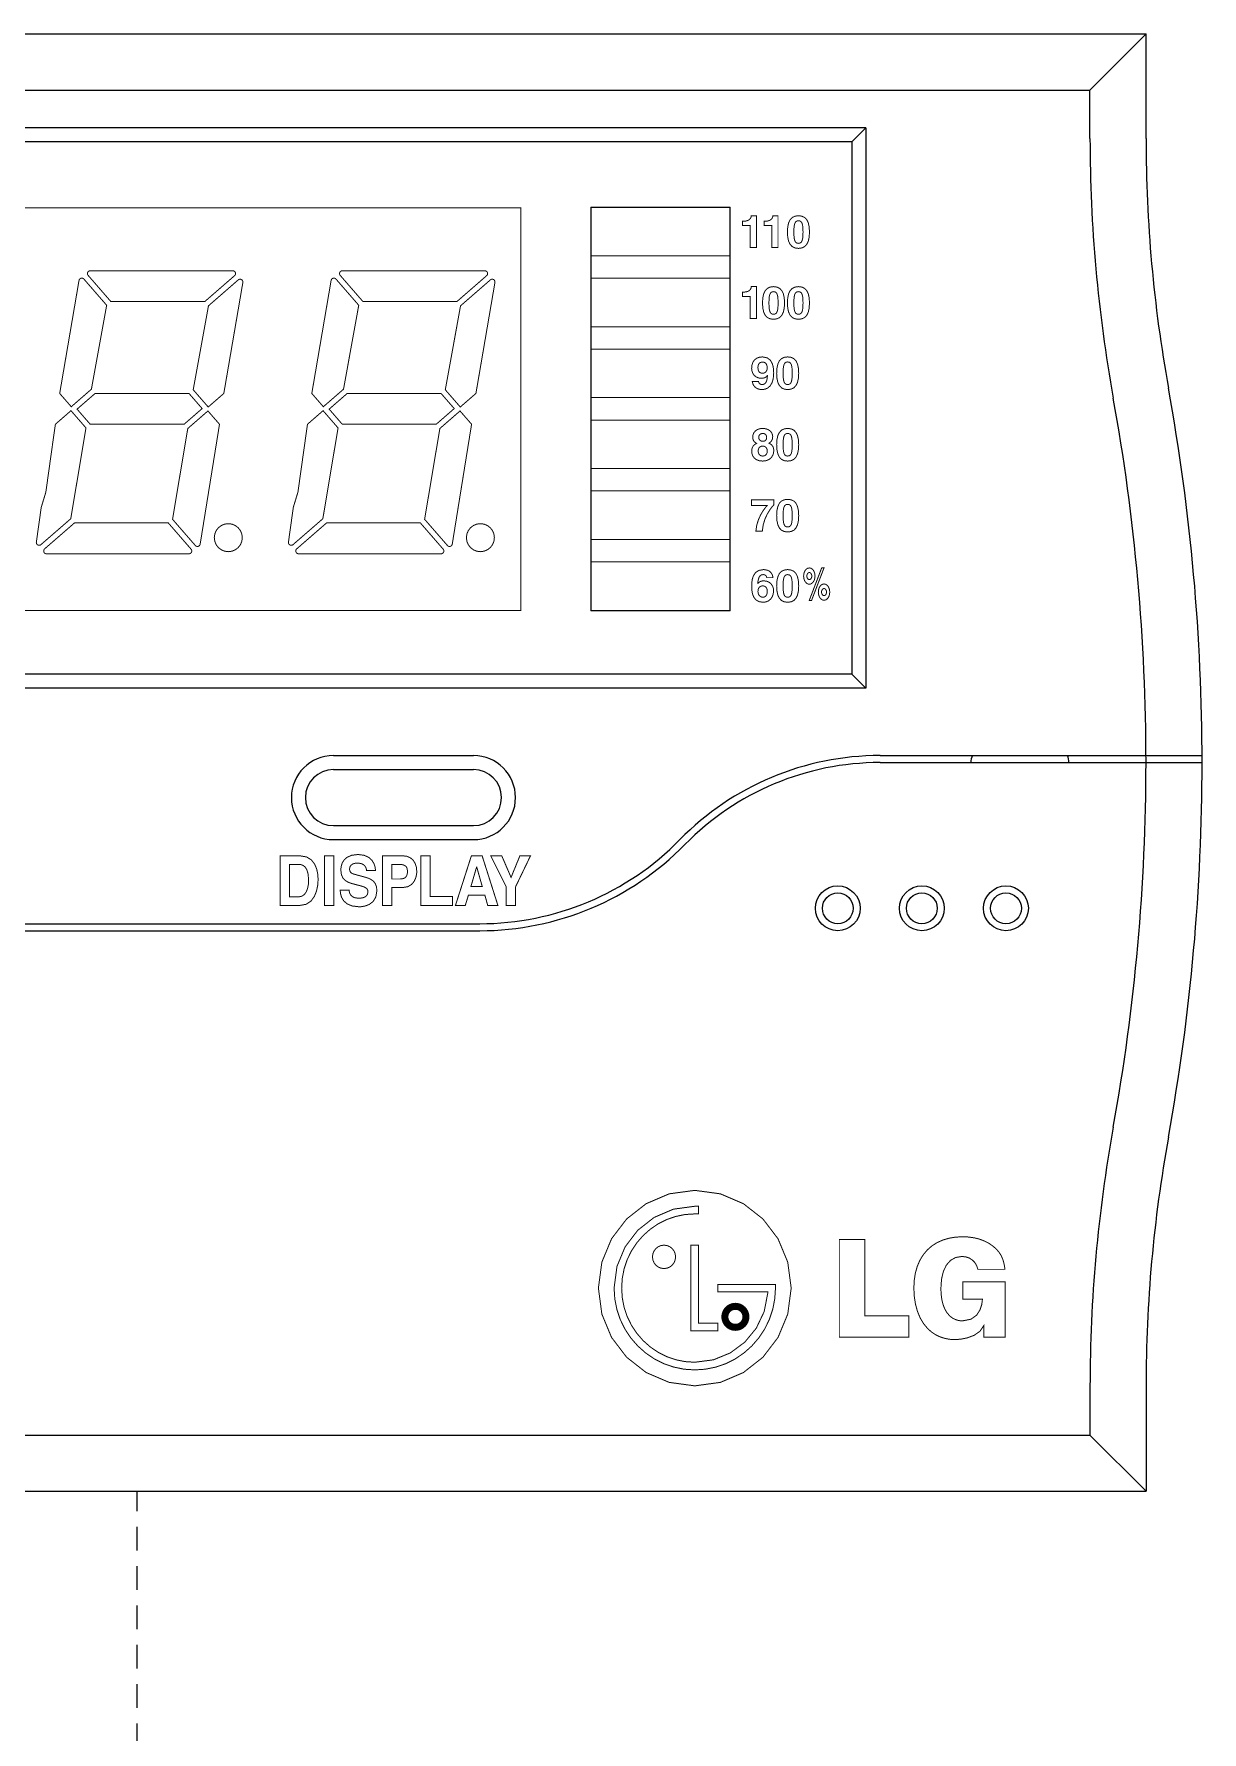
# Model space of a CAD drawing. Header units: millimetres. Extents: x 60229 to 91621, y 21923 to 36546.
# Drawn here: x 74161.4 to 74235.7, y 23927.2 to 24035.2 of the extents above; entities that cross this region are included whole.
import ezdxf

# ---------------------------------------------------------------- set-up
doc = ezdxf.new("R2010")
doc.units = ezdxf.units.MM
doc.linetypes.add('HIDDEN', pattern=[2.5, 1.5, -1])
doc.layers.add('BLOCK', color=3, linetype='Continuous')

# ---------------------------------------------------------------- blocks, each defined once
blk = doc.blocks.new('EWASQ')
at = {"lineweight": -2, "const_width": 0.0353}
for points in [[(-10304.763, -5323.539), (-10331.643, -5323.539), (-10331.643, -5309.171), (-10304.763, -5309.171)], [(-10297.294, -5309.157), (-10297.294, -5310.887), (-10302.266, -5310.887), (-10302.266, -5309.157)], [(-10296.584, -5310.59), (-10296.36, -5310.59), (-10296.36, -5309.455), (-10296.544, -5309.455), (-10296.551, -5309.499), (-10296.57, -5309.544), (-10296.604, -5309.585), (-10296.655, -5309.62), (-10296.727, -5309.643), (-10296.822, -5309.652), (-10296.854, -5309.652), (-10296.854, -5309.809), (-10296.584, -5309.809)], [(-10295.814, -5310.59), (-10295.591, -5310.59), (-10295.591, -5309.455), (-10295.774, -5309.455), (-10295.782, -5309.499), (-10295.801, -5309.544), (-10295.834, -5309.585), (-10295.886, -5309.62), (-10295.957, -5309.643), (-10296.053, -5309.652), (-10296.085, -5309.652), (-10296.085, -5309.809), (-10295.814, -5309.809)], [(-10294.861, -5310.621), (-10294.739, -5310.605), (-10294.64, -5310.558), (-10294.564, -5310.478), (-10294.51, -5310.365), (-10294.478, -5310.219), (-10294.468, -5310.037), (-10294.478, -5309.856), (-10294.51, -5309.709), (-10294.564, -5309.597), (-10294.64, -5309.518), (-10294.739, -5309.471), (-10294.861, -5309.455), (-10294.983, -5309.471), (-10295.082, -5309.518), (-10295.158, -5309.597), (-10295.212, -5309.709), (-10295.244, -5309.856), (-10295.254, -5310.037), (-10295.244, -5310.219), (-10295.212, -5310.365), (-10295.158, -5310.478), (-10295.082, -5310.558), (-10294.983, -5310.605)], [(-10294.861, -5309.634), (-10294.805, -5309.644), (-10294.762, -5309.674), (-10294.732, -5309.726), (-10294.712, -5309.803), (-10294.701, -5309.906), (-10294.698, -5310.037), (-10294.701, -5310.169), (-10294.712, -5310.272), (-10294.732, -5310.349), (-10294.762, -5310.402), (-10294.805, -5310.432), (-10294.861, -5310.442), (-10294.918, -5310.432), (-10294.96, -5310.402), (-10294.991, -5310.349), (-10295.01, -5310.272), (-10295.021, -5310.169), (-10295.024, -5310.037), (-10295.021, -5309.906), (-10295.01, -5309.803), (-10294.991, -5309.726), (-10294.96, -5309.674), (-10294.918, -5309.644)], [(-10320.812, -5316.271), (-10321.225, -5315.797), (-10320.536, -5311.767), (-10320.53, -5311.744), (-10320.518, -5311.723), (-10320.503, -5311.706), (-10320.483, -5311.693), (-10320.461, -5311.684), (-10320.437, -5311.681), (-10320.422, -5311.682), (-10320.408, -5311.685), (-10320.395, -5311.69), (-10320.383, -5311.697), (-10320.372, -5311.705), (-10320.361, -5311.716), (-10319.549, -5312.65), (-10320.093, -5315.646)], [(-10320.21, -5311.584), (-10320.218, -5311.575), (-10320.224, -5311.565), (-10320.229, -5311.554), (-10320.232, -5311.543), (-10320.234, -5311.531), (-10320.235, -5311.519), (-10320.231, -5311.492), (-10320.221, -5311.468), (-10320.206, -5311.448), (-10320.185, -5311.433), (-10320.161, -5311.422), (-10320.135, -5311.419), (-10315.05, -5311.419), (-10315.023, -5311.422), (-10314.999, -5311.433), (-10314.979, -5311.448), (-10314.963, -5311.468), (-10314.953, -5311.492), (-10314.95, -5311.519), (-10314.951, -5311.534), (-10314.954, -5311.547), (-10314.958, -5311.561), (-10314.965, -5311.573), (-10314.974, -5311.584), (-10314.984, -5311.594), (-10316.048, -5312.519), (-10319.398, -5312.519)], [(-10316.46, -5315.666), (-10315.916, -5312.67), (-10314.853, -5311.745), (-10314.843, -5311.738), (-10314.833, -5311.732), (-10314.822, -5311.727), (-10314.811, -5311.723), (-10314.8, -5311.721), (-10314.787, -5311.721), (-10314.761, -5311.724), (-10314.737, -5311.734), (-10314.717, -5311.75), (-10314.701, -5311.77), (-10314.691, -5311.794), (-10314.687, -5311.821), (-10314.687, -5311.823), (-10314.687, -5311.825), (-10314.688, -5311.828), (-10314.688, -5311.83), (-10314.688, -5311.832), (-10314.688, -5311.835), (-10315.368, -5315.797), (-10315.925, -5316.281)], [(-10311.816, -5316.271), (-10312.228, -5315.797), (-10311.539, -5311.767), (-10311.533, -5311.744), (-10311.522, -5311.723), (-10311.506, -5311.706), (-10311.487, -5311.693), (-10311.465, -5311.684), (-10311.44, -5311.681), (-10311.426, -5311.682), (-10311.412, -5311.685), (-10311.399, -5311.69), (-10311.387, -5311.697), (-10311.375, -5311.705), (-10311.365, -5311.716), (-10310.553, -5312.65), (-10311.096, -5315.646)], [(-10311.214, -5311.584), (-10311.222, -5311.575), (-10311.228, -5311.565), (-10311.232, -5311.554), (-10311.236, -5311.543), (-10311.238, -5311.531), (-10311.239, -5311.519), (-10311.235, -5311.492), (-10311.225, -5311.468), (-10311.209, -5311.448), (-10311.189, -5311.433), (-10311.165, -5311.422), (-10311.138, -5311.419), (-10306.053, -5311.419), (-10306.027, -5311.422), (-10306.003, -5311.433), (-10305.983, -5311.448), (-10305.967, -5311.468), (-10305.957, -5311.492), (-10305.953, -5311.519), (-10305.954, -5311.534), (-10305.957, -5311.547), (-10305.962, -5311.561), (-10305.969, -5311.573), (-10305.977, -5311.584), (-10305.988, -5311.594), (-10307.051, -5312.519), (-10310.402, -5312.519)], [(-10307.464, -5315.666), (-10306.92, -5312.67), (-10305.856, -5311.745), (-10305.847, -5311.738), (-10305.837, -5311.732), (-10305.826, -5311.727), (-10305.815, -5311.723), (-10305.803, -5311.721), (-10305.791, -5311.721), (-10305.764, -5311.724), (-10305.74, -5311.734), (-10305.72, -5311.75), (-10305.705, -5311.77), (-10305.694, -5311.794), (-10305.691, -5311.821), (-10305.691, -5311.823), (-10305.691, -5311.825), (-10305.691, -5311.828), (-10305.691, -5311.83), (-10305.692, -5311.832), (-10305.692, -5311.835), (-10306.371, -5315.797), (-10306.929, -5316.281)], [(-10297.294, -5313.417), (-10302.266, -5313.417), (-10302.266, -5311.687), (-10297.294, -5311.687)], [(-10296.36, -5313.12), (-10296.36, -5311.985), (-10296.544, -5311.985), (-10296.551, -5312.029), (-10296.57, -5312.074), (-10296.604, -5312.115), (-10296.655, -5312.15), (-10296.727, -5312.173), (-10296.822, -5312.182), (-10296.854, -5312.182), (-10296.854, -5312.339), (-10296.584, -5312.339), (-10296.584, -5313.12)], [(-10295.75, -5313.151), (-10295.629, -5313.135), (-10295.53, -5313.088), (-10295.454, -5313.008), (-10295.4, -5312.895), (-10295.368, -5312.749), (-10295.357, -5312.567), (-10295.368, -5312.386), (-10295.4, -5312.239), (-10295.454, -5312.127), (-10295.53, -5312.048), (-10295.629, -5312.001), (-10295.75, -5311.985), (-10295.872, -5312.001), (-10295.971, -5312.048), (-10296.047, -5312.127), (-10296.101, -5312.239), (-10296.133, -5312.386), (-10296.144, -5312.567), (-10296.133, -5312.749), (-10296.101, -5312.895), (-10296.047, -5313.008), (-10295.971, -5313.088), (-10295.872, -5313.135)], [(-10295.75, -5312.164), (-10295.694, -5312.174), (-10295.651, -5312.204), (-10295.621, -5312.256), (-10295.601, -5312.333), (-10295.591, -5312.436), (-10295.587, -5312.567), (-10295.591, -5312.699), (-10295.601, -5312.802), (-10295.621, -5312.879), (-10295.651, -5312.932), (-10295.694, -5312.962), (-10295.75, -5312.972), (-10295.807, -5312.962), (-10295.85, -5312.932), (-10295.88, -5312.879), (-10295.9, -5312.802), (-10295.91, -5312.699), (-10295.914, -5312.567), (-10295.91, -5312.436), (-10295.9, -5312.333), (-10295.88, -5312.256), (-10295.85, -5312.204), (-10295.807, -5312.174)], [(-10294.861, -5313.151), (-10294.739, -5313.135), (-10294.64, -5313.088), (-10294.564, -5313.008), (-10294.51, -5312.895), (-10294.478, -5312.749), (-10294.468, -5312.567), (-10294.478, -5312.386), (-10294.51, -5312.239), (-10294.564, -5312.127), (-10294.64, -5312.048), (-10294.739, -5312.001), (-10294.861, -5311.985), (-10294.983, -5312.001), (-10295.082, -5312.048), (-10295.158, -5312.127), (-10295.212, -5312.239), (-10295.244, -5312.386), (-10295.254, -5312.567), (-10295.244, -5312.749), (-10295.212, -5312.895), (-10295.158, -5313.008), (-10295.082, -5313.088), (-10294.983, -5313.135)], [(-10294.861, -5312.164), (-10294.805, -5312.174), (-10294.762, -5312.204), (-10294.732, -5312.256), (-10294.712, -5312.333), (-10294.701, -5312.436), (-10294.698, -5312.567), (-10294.701, -5312.699), (-10294.712, -5312.802), (-10294.732, -5312.879), (-10294.762, -5312.932), (-10294.805, -5312.962), (-10294.861, -5312.972), (-10294.918, -5312.962), (-10294.96, -5312.932), (-10294.991, -5312.879), (-10295.01, -5312.802), (-10295.021, -5312.699), (-10295.024, -5312.567), (-10295.021, -5312.436), (-10295.01, -5312.333), (-10294.991, -5312.256), (-10294.96, -5312.204), (-10294.918, -5312.174)], [(-10297.294, -5315.947), (-10302.266, -5315.947), (-10302.266, -5314.217), (-10297.294, -5314.217)], [(-10296.532, -5314.901), (-10296.521, -5314.993), (-10296.491, -5315.077), (-10296.441, -5315.15), (-10296.374, -5315.206), (-10296.289, -5315.243), (-10296.188, -5315.256), (-10296.149, -5315.254), (-10296.109, -5315.248), (-10296.07, -5315.237), (-10296.034, -5315.219), (-10296.001, -5315.194), (-10295.972, -5315.16), (-10295.969, -5315.163), (-10295.977, -5315.269), (-10295.998, -5315.351), (-10296.028, -5315.411), (-10296.067, -5315.45), (-10296.11, -5315.473), (-10296.156, -5315.48), (-10296.189, -5315.477), (-10296.218, -5315.468), (-10296.243, -5315.453), (-10296.263, -5315.432), (-10296.278, -5315.403), (-10296.287, -5315.368), (-10296.287, -5315.366), (-10296.509, -5315.366), (-10296.49, -5315.45), (-10296.453, -5315.522), (-10296.399, -5315.58), (-10296.331, -5315.623), (-10296.25, -5315.65), (-10296.158, -5315.659), (-10296.056, -5315.646), (-10295.96, -5315.605), (-10295.875, -5315.533), (-10295.807, -5315.423), (-10295.761, -5315.272), (-10295.745, -5315.077), (-10295.747, -5314.978), (-10295.761, -5314.854), (-10295.798, -5314.725), (-10295.866, -5314.609), (-10295.979, -5314.525), (-10296.145, -5314.493), (-10296.251, -5314.504), (-10296.344, -5314.537), (-10296.422, -5314.593), (-10296.481, -5314.672), (-10296.518, -5314.774)], [(-10296.146, -5314.677), (-10296.094, -5314.684), (-10296.051, -5314.703), (-10296.018, -5314.733), (-10295.994, -5314.775), (-10295.98, -5314.826), (-10295.975, -5314.886), (-10295.982, -5314.947), (-10296.001, -5314.995), (-10296.028, -5315.032), (-10296.063, -5315.057), (-10296.101, -5315.072), (-10296.14, -5315.077), (-10296.182, -5315.073), (-10296.221, -5315.061), (-10296.256, -5315.037), (-10296.283, -5314.999), (-10296.301, -5314.944), (-10296.308, -5314.869), (-10296.3, -5314.798), (-10296.279, -5314.747), (-10296.249, -5314.712), (-10296.214, -5314.691), (-10296.178, -5314.68)], [(-10295.246, -5314.493), (-10295.368, -5314.509), (-10295.466, -5314.556), (-10295.543, -5314.635), (-10295.596, -5314.747), (-10295.628, -5314.894), (-10295.639, -5315.075), (-10295.628, -5315.257), (-10295.596, -5315.403), (-10295.543, -5315.516), (-10295.466, -5315.596), (-10295.368, -5315.643), (-10295.246, -5315.659), (-10295.124, -5315.643), (-10295.025, -5315.596), (-10294.949, -5315.516), (-10294.895, -5315.403), (-10294.863, -5315.257), (-10294.852, -5315.075), (-10294.863, -5314.894), (-10294.895, -5314.747), (-10294.949, -5314.635), (-10295.025, -5314.556), (-10295.124, -5314.509)], [(-10295.246, -5315.48), (-10295.302, -5315.47), (-10295.345, -5315.44), (-10295.375, -5315.387), (-10295.395, -5315.31), (-10295.406, -5315.207), (-10295.409, -5315.075), (-10295.406, -5314.944), (-10295.395, -5314.841), (-10295.375, -5314.764), (-10295.345, -5314.712), (-10295.302, -5314.682), (-10295.246, -5314.672), (-10295.189, -5314.682), (-10295.147, -5314.712), (-10295.116, -5314.764), (-10295.097, -5314.841), (-10295.086, -5314.944), (-10295.083, -5315.075), (-10295.086, -5315.207), (-10295.097, -5315.31), (-10295.116, -5315.387), (-10295.147, -5315.44), (-10295.189, -5315.47)], [(-10320.136, -5316.897), (-10320.605, -5316.357), (-10319.961, -5315.797), (-10316.611, -5315.797), (-10316.141, -5316.337), (-10316.786, -5316.897)], [(-10311.14, -5316.897), (-10311.609, -5316.357), (-10310.965, -5315.797), (-10307.615, -5315.797), (-10307.145, -5316.337), (-10307.789, -5316.897)], [(-10321.894, -5321.192), (-10320.83, -5320.268), (-10320.287, -5317.028), (-10320.822, -5316.412), (-10321.379, -5316.897), (-10321.43, -5317.256), (-10321.556, -5318.153), (-10321.719, -5319.319), (-10321.883, -5319.858), (-10322.009, -5320.756), (-10322.06, -5321.117), (-10322.056, -5321.144), (-10322.046, -5321.167), (-10322.03, -5321.188), (-10322.01, -5321.203), (-10321.986, -5321.213), (-10321.96, -5321.217), (-10321.947, -5321.216), (-10321.936, -5321.214), (-10321.924, -5321.211), (-10321.914, -5321.206), (-10321.904, -5321.2)], [(-10315.522, -5316.897), (-10315.935, -5316.422), (-10316.654, -5317.048), (-10317.198, -5320.288), (-10316.386, -5321.222), (-10316.375, -5321.233), (-10316.364, -5321.241), (-10316.352, -5321.248), (-10316.339, -5321.253), (-10316.325, -5321.256), (-10316.31, -5321.256), (-10316.286, -5321.254), (-10316.264, -5321.245), (-10316.244, -5321.232), (-10316.229, -5321.215), (-10316.217, -5321.194), (-10316.211, -5321.17)], [(-10312.898, -5321.192), (-10311.834, -5320.268), (-10311.291, -5317.028), (-10311.826, -5316.412), (-10312.383, -5316.897), (-10312.433, -5317.256), (-10312.559, -5318.153), (-10312.723, -5319.319), (-10312.887, -5319.858), (-10313.013, -5320.756), (-10313.063, -5321.117), (-10313.06, -5321.144), (-10313.05, -5321.167), (-10313.034, -5321.188), (-10313.014, -5321.203), (-10312.99, -5321.213), (-10312.963, -5321.217), (-10312.951, -5321.216), (-10312.939, -5321.214), (-10312.928, -5321.211), (-10312.917, -5321.206), (-10312.907, -5321.2)], [(-10306.526, -5316.897), (-10306.938, -5316.422), (-10307.658, -5317.048), (-10308.202, -5320.288), (-10307.389, -5321.222), (-10307.379, -5321.233), (-10307.368, -5321.241), (-10307.355, -5321.248), (-10307.342, -5321.253), (-10307.328, -5321.256), (-10307.314, -5321.256), (-10307.289, -5321.254), (-10307.267, -5321.245), (-10307.248, -5321.232), (-10307.232, -5321.215), (-10307.221, -5321.194), (-10307.215, -5321.17)], [(-10297.294, -5318.477), (-10302.266, -5318.477), (-10302.266, -5316.747), (-10297.294, -5316.747)], [(-10296.529, -5317.865), (-10296.52, -5317.945), (-10296.492, -5318.024), (-10296.442, -5318.096), (-10296.367, -5318.156), (-10296.266, -5318.196), (-10296.135, -5318.211), (-10296.002, -5318.193), (-10295.9, -5318.147), (-10295.826, -5318.081), (-10295.777, -5318.002), (-10295.75, -5317.92), (-10295.742, -5317.843), (-10295.747, -5317.775), (-10295.762, -5317.719), (-10295.786, -5317.672), (-10295.819, -5317.632), (-10295.861, -5317.599), (-10295.911, -5317.57), (-10295.87, -5317.543), (-10295.837, -5317.511), (-10295.812, -5317.474), (-10295.794, -5317.433), (-10295.784, -5317.388), (-10295.78, -5317.341), (-10295.791, -5317.265), (-10295.821, -5317.195), (-10295.872, -5317.134), (-10295.942, -5317.087), (-10296.032, -5317.056), (-10296.14, -5317.045), (-10296.235, -5317.055), (-10296.32, -5317.083), (-10296.391, -5317.128), (-10296.446, -5317.189), (-10296.481, -5317.265), (-10296.493, -5317.355), (-10296.489, -5317.405), (-10296.478, -5317.45), (-10296.458, -5317.489), (-10296.431, -5317.524), (-10296.397, -5317.553), (-10296.356, -5317.578), (-10296.429, -5317.623), (-10296.477, -5317.675), (-10296.507, -5317.73), (-10296.522, -5317.783), (-10296.528, -5317.83)], [(-10296.126, -5317.224), (-10296.091, -5317.229), (-10296.06, -5317.242), (-10296.033, -5317.262), (-10296.013, -5317.29), (-10295.999, -5317.325), (-10295.995, -5317.365), (-10295.999, -5317.404), (-10296.011, -5317.438), (-10296.031, -5317.466), (-10296.058, -5317.487), (-10296.093, -5317.501), (-10296.134, -5317.506), (-10296.178, -5317.5), (-10296.214, -5317.484), (-10296.242, -5317.461), (-10296.263, -5317.431), (-10296.275, -5317.399), (-10296.279, -5317.365), (-10296.275, -5317.326), (-10296.262, -5317.292), (-10296.24, -5317.263), (-10296.21, -5317.242), (-10296.172, -5317.229)], [(-10295.246, -5317.045), (-10295.368, -5317.061), (-10295.466, -5317.108), (-10295.543, -5317.187), (-10295.596, -5317.299), (-10295.628, -5317.446), (-10295.639, -5317.627), (-10295.628, -5317.809), (-10295.596, -5317.955), (-10295.543, -5318.068), (-10295.466, -5318.148), (-10295.368, -5318.195), (-10295.246, -5318.211), (-10295.124, -5318.195), (-10295.025, -5318.148), (-10294.949, -5318.068), (-10294.895, -5317.955), (-10294.863, -5317.809), (-10294.852, -5317.627), (-10294.863, -5317.446), (-10294.895, -5317.299), (-10294.949, -5317.187), (-10295.025, -5317.108), (-10295.124, -5317.061)], [(-10295.246, -5318.032), (-10295.302, -5318.022), (-10295.345, -5317.992), (-10295.375, -5317.939), (-10295.395, -5317.862), (-10295.406, -5317.759), (-10295.409, -5317.627), (-10295.406, -5317.496), (-10295.395, -5317.393), (-10295.375, -5317.316), (-10295.345, -5317.264), (-10295.302, -5317.234), (-10295.246, -5317.224), (-10295.189, -5317.234), (-10295.147, -5317.264), (-10295.116, -5317.316), (-10295.097, -5317.393), (-10295.086, -5317.496), (-10295.083, -5317.627), (-10295.086, -5317.759), (-10295.097, -5317.862), (-10295.116, -5317.939), (-10295.147, -5317.992), (-10295.189, -5318.022)], [(-10296.138, -5317.675), (-10296.083, -5317.683), (-10296.04, -5317.703), (-10296.009, -5317.734), (-10295.988, -5317.771), (-10295.976, -5317.812), (-10295.972, -5317.853), (-10295.976, -5317.893), (-10295.988, -5317.934), (-10296.009, -5317.972), (-10296.04, -5318.003), (-10296.081, -5318.024), (-10296.134, -5318.032), (-10296.181, -5318.026), (-10296.222, -5318.009), (-10296.254, -5317.982), (-10296.278, -5317.946), (-10296.293, -5317.902), (-10296.298, -5317.851), (-10296.292, -5317.795), (-10296.275, -5317.751), (-10296.249, -5317.717), (-10296.216, -5317.693), (-10296.179, -5317.68)], [(-10297.294, -5321.007), (-10302.266, -5321.007), (-10302.266, -5319.277), (-10297.294, -5319.277)], [(-10296.54, -5319.793), (-10295.975, -5319.793), (-10296.037, -5319.865), (-10296.118, -5319.975), (-10296.205, -5320.12), (-10296.286, -5320.293), (-10296.348, -5320.492), (-10296.38, -5320.71), (-10296.15, -5320.71), (-10296.117, -5320.479), (-10296.054, -5320.275), (-10295.973, -5320.1), (-10295.885, -5319.955), (-10295.802, -5319.844), (-10295.736, -5319.767), (-10295.736, -5319.594), (-10296.535, -5319.594)], [(-10295.246, -5319.575), (-10295.368, -5319.591), (-10295.466, -5319.638), (-10295.543, -5319.717), (-10295.596, -5319.829), (-10295.628, -5319.976), (-10295.639, -5320.157), (-10295.628, -5320.339), (-10295.596, -5320.485), (-10295.543, -5320.598), (-10295.466, -5320.678), (-10295.368, -5320.725), (-10295.246, -5320.741), (-10295.124, -5320.725), (-10295.025, -5320.678), (-10294.949, -5320.598), (-10294.895, -5320.485), (-10294.863, -5320.339), (-10294.852, -5320.157), (-10294.863, -5319.976), (-10294.895, -5319.829), (-10294.949, -5319.717), (-10295.025, -5319.638), (-10295.124, -5319.591)], [(-10295.246, -5320.562), (-10295.302, -5320.552), (-10295.345, -5320.522), (-10295.375, -5320.469), (-10295.395, -5320.392), (-10295.406, -5320.289), (-10295.409, -5320.157), (-10295.406, -5320.026), (-10295.395, -5319.923), (-10295.375, -5319.846), (-10295.345, -5319.794), (-10295.302, -5319.764), (-10295.246, -5319.754), (-10295.189, -5319.764), (-10295.147, -5319.794), (-10295.116, -5319.846), (-10295.097, -5319.923), (-10295.086, -5320.026), (-10295.083, -5320.157), (-10295.086, -5320.289), (-10295.097, -5320.392), (-10295.116, -5320.469), (-10295.147, -5320.522), (-10295.189, -5320.552)], [(-10321.697, -5321.519), (-10321.724, -5321.515), (-10321.748, -5321.505), (-10321.768, -5321.49), (-10321.784, -5321.469), (-10321.794, -5321.445), (-10321.797, -5321.419), (-10321.796, -5321.404), (-10321.793, -5321.39), (-10321.788, -5321.377), (-10321.782, -5321.365), (-10321.773, -5321.354), (-10321.763, -5321.343), (-10320.699, -5320.419), (-10317.349, -5320.419), (-10316.537, -5321.353), (-10316.529, -5321.363), (-10316.523, -5321.373), (-10316.518, -5321.384), (-10316.515, -5321.395), (-10316.513, -5321.407), (-10316.512, -5321.419), (-10316.516, -5321.445), (-10316.526, -5321.469), (-10316.541, -5321.49), (-10316.562, -5321.505), (-10316.585, -5321.515), (-10316.612, -5321.519)], [(-10314.708, -5320.944), (-10314.726, -5320.811), (-10314.776, -5320.691), (-10314.854, -5320.59), (-10314.955, -5320.512), (-10315.075, -5320.461), (-10315.208, -5320.444), (-10315.341, -5320.461), (-10315.46, -5320.512), (-10315.561, -5320.59), (-10315.64, -5320.691), (-10315.69, -5320.811), (-10315.708, -5320.944), (-10315.69, -5321.076), (-10315.64, -5321.196), (-10315.561, -5321.297), (-10315.46, -5321.375), (-10315.341, -5321.426), (-10315.208, -5321.444), (-10315.075, -5321.426), (-10314.955, -5321.375), (-10314.854, -5321.297), (-10314.776, -5321.196), (-10314.726, -5321.076)], [(-10312.701, -5321.519), (-10312.727, -5321.515), (-10312.751, -5321.505), (-10312.772, -5321.49), (-10312.787, -5321.469), (-10312.797, -5321.445), (-10312.801, -5321.419), (-10312.8, -5321.404), (-10312.797, -5321.39), (-10312.792, -5321.377), (-10312.785, -5321.365), (-10312.777, -5321.354), (-10312.766, -5321.343), (-10311.703, -5320.419), (-10308.352, -5320.419), (-10307.54, -5321.353), (-10307.533, -5321.363), (-10307.526, -5321.373), (-10307.522, -5321.384), (-10307.518, -5321.395), (-10307.516, -5321.407), (-10307.516, -5321.419), (-10307.519, -5321.445), (-10307.529, -5321.469), (-10307.545, -5321.49), (-10307.565, -5321.505), (-10307.589, -5321.515), (-10307.616, -5321.519)], [(-10305.712, -5320.944), (-10305.729, -5320.811), (-10305.78, -5320.691), (-10305.858, -5320.59), (-10305.959, -5320.512), (-10306.079, -5320.461), (-10306.211, -5320.444), (-10306.344, -5320.461), (-10306.464, -5320.512), (-10306.565, -5320.59), (-10306.643, -5320.691), (-10306.694, -5320.811), (-10306.711, -5320.944), (-10306.694, -5321.076), (-10306.643, -5321.196), (-10306.565, -5321.297), (-10306.464, -5321.375), (-10306.344, -5321.426), (-10306.211, -5321.444), (-10306.079, -5321.426), (-10305.959, -5321.375), (-10305.858, -5321.297), (-10305.78, -5321.196), (-10305.729, -5321.076)], [(-10297.294, -5323.537), (-10302.266, -5323.537), (-10302.266, -5321.807), (-10297.294, -5321.807)], [(-10296.095, -5322.484), (-10296.153, -5322.489), (-10296.2, -5322.5), (-10296.238, -5322.516), (-10296.267, -5322.536), (-10296.29, -5322.557), (-10296.308, -5322.579), (-10296.311, -5322.576), (-10296.305, -5322.501), (-10296.291, -5322.429), (-10296.269, -5322.364), (-10296.235, -5322.311), (-10296.188, -5322.275), (-10296.124, -5322.262), (-10296.086, -5322.266), (-10296.055, -5322.276), (-10296.03, -5322.293), (-10296.011, -5322.314), (-10295.999, -5322.341), (-10295.993, -5322.371), (-10295.771, -5322.371), (-10295.781, -5322.318), (-10295.793, -5322.276), (-10295.808, -5322.242), (-10295.826, -5322.213), (-10295.848, -5322.185), (-10295.876, -5322.157), (-10295.91, -5322.132), (-10295.951, -5322.113), (-10295.996, -5322.099), (-10296.04, -5322.09), (-10296.079, -5322.085), (-10296.108, -5322.083), (-10296.276, -5322.112), (-10296.392, -5322.189), (-10296.467, -5322.3), (-10296.508, -5322.428), (-10296.526, -5322.559), (-10296.53, -5322.678), (-10296.524, -5322.818), (-10296.5, -5322.952), (-10296.454, -5323.069), (-10296.379, -5323.164), (-10296.269, -5323.226), (-10296.119, -5323.249), (-10296.016, -5323.235), (-10295.926, -5323.196), (-10295.852, -5323.135), (-10295.796, -5323.052), (-10295.761, -5322.951), (-10295.748, -5322.835), (-10295.758, -5322.75), (-10295.786, -5322.669), (-10295.834, -5322.596), (-10295.901, -5322.538), (-10295.988, -5322.499)], [(-10295.246, -5322.083), (-10295.368, -5322.099), (-10295.466, -5322.146), (-10295.543, -5322.225), (-10295.596, -5322.337), (-10295.628, -5322.484), (-10295.639, -5322.665), (-10295.628, -5322.847), (-10295.596, -5322.993), (-10295.543, -5323.106), (-10295.466, -5323.186), (-10295.368, -5323.233), (-10295.246, -5323.249), (-10295.124, -5323.233), (-10295.025, -5323.186), (-10294.949, -5323.106), (-10294.895, -5322.993), (-10294.863, -5322.847), (-10294.852, -5322.665), (-10294.863, -5322.484), (-10294.895, -5322.337), (-10294.949, -5322.225), (-10295.025, -5322.146), (-10295.124, -5322.099)], [(-10294.269, -5322.314), (-10294.277, -5322.237), (-10294.297, -5322.167), (-10294.329, -5322.108), (-10294.371, -5322.063), (-10294.419, -5322.033), (-10294.473, -5322.023), (-10294.527, -5322.033), (-10294.575, -5322.062), (-10294.617, -5322.108), (-10294.649, -5322.167), (-10294.669, -5322.236), (-10294.677, -5322.314), (-10294.669, -5322.392), (-10294.649, -5322.462), (-10294.617, -5322.521), (-10294.575, -5322.566), (-10294.527, -5322.595), (-10294.473, -5322.605), (-10294.419, -5322.595), (-10294.371, -5322.565), (-10294.329, -5322.52), (-10294.297, -5322.461), (-10294.277, -5322.392)], [(-10294.032, -5322.023), (-10294.477, -5323.188), (-10294.395, -5323.188), (-10293.949, -5322.023)], [(-10296.129, -5323.07), (-10296.179, -5323.063), (-10296.222, -5323.042), (-10296.258, -5323.01), (-10296.284, -5322.968), (-10296.301, -5322.917), (-10296.306, -5322.859), (-10296.3, -5322.795), (-10296.281, -5322.745), (-10296.253, -5322.708), (-10296.217, -5322.682), (-10296.177, -5322.668), (-10296.135, -5322.664), (-10296.099, -5322.668), (-10296.062, -5322.681), (-10296.027, -5322.705), (-10295.999, -5322.74), (-10295.979, -5322.79), (-10295.972, -5322.854), (-10295.978, -5322.923), (-10295.995, -5322.978), (-10296.02, -5323.019), (-10296.052, -5323.048), (-10296.089, -5323.064)], [(-10295.246, -5323.07), (-10295.302, -5323.06), (-10295.345, -5323.03), (-10295.375, -5322.977), (-10295.395, -5322.9), (-10295.406, -5322.797), (-10295.409, -5322.665), (-10295.406, -5322.534), (-10295.395, -5322.431), (-10295.375, -5322.354), (-10295.345, -5322.302), (-10295.302, -5322.272), (-10295.246, -5322.262), (-10295.189, -5322.272), (-10295.147, -5322.302), (-10295.116, -5322.354), (-10295.097, -5322.431), (-10295.086, -5322.534), (-10295.083, -5322.665), (-10295.086, -5322.797), (-10295.097, -5322.9), (-10295.116, -5322.977), (-10295.147, -5323.03), (-10295.189, -5323.06)], [(-10294.561, -5322.314), (-10294.558, -5322.28), (-10294.549, -5322.25), (-10294.535, -5322.224), (-10294.517, -5322.205), (-10294.496, -5322.192), (-10294.473, -5322.188), (-10294.45, -5322.192), (-10294.429, -5322.205), (-10294.411, -5322.224), (-10294.397, -5322.25), (-10294.388, -5322.28), (-10294.384, -5322.314), (-10294.388, -5322.348), (-10294.397, -5322.378), (-10294.411, -5322.403), (-10294.429, -5322.423), (-10294.45, -5322.436), (-10294.473, -5322.44), (-10294.496, -5322.436), (-10294.517, -5322.423), (-10294.535, -5322.403), (-10294.549, -5322.378), (-10294.558, -5322.348)], [(-10293.948, -5322.595), (-10294.002, -5322.606), (-10294.05, -5322.635), (-10294.092, -5322.68), (-10294.124, -5322.739), (-10294.144, -5322.809), (-10294.152, -5322.886), (-10294.144, -5322.964), (-10294.124, -5323.034), (-10294.092, -5323.093), (-10294.05, -5323.138), (-10294.002, -5323.167), (-10293.948, -5323.177), (-10293.894, -5323.167), (-10293.846, -5323.138), (-10293.804, -5323.092), (-10293.772, -5323.033), (-10293.751, -5322.964), (-10293.744, -5322.886), (-10293.751, -5322.809), (-10293.772, -5322.74), (-10293.804, -5322.681), (-10293.846, -5322.635), (-10293.894, -5322.606)], [(-10293.948, -5323.013), (-10293.971, -5323.008), (-10293.992, -5322.995), (-10294.01, -5322.976), (-10294.024, -5322.95), (-10294.033, -5322.92), (-10294.036, -5322.886), (-10294.033, -5322.852), (-10294.024, -5322.822), (-10294.01, -5322.797), (-10293.992, -5322.777), (-10293.971, -5322.764), (-10293.948, -5322.76), (-10293.925, -5322.764), (-10293.903, -5322.777), (-10293.885, -5322.797), (-10293.872, -5322.822), (-10293.863, -5322.852), (-10293.859, -5322.886), (-10293.863, -5322.92), (-10293.872, -5322.95), (-10293.885, -5322.976), (-10293.903, -5322.995), (-10293.925, -5323.008)], [(-10312.651, -5332.297), (-10313.356, -5332.297), (-10313.356, -5334.069), (-10312.665, -5334.069), (-10312.433, -5334.027), (-10312.259, -5333.913), (-10312.137, -5333.748), (-10312.058, -5333.551), (-10312.016, -5333.342), (-10312.003, -5333.141), (-10312.014, -5332.962), (-10312.052, -5332.773), (-10312.126, -5332.593), (-10312.245, -5332.441), (-10312.417, -5332.336)], [(-10311.777, -5334.069), (-10311.443, -5334.069), (-10311.443, -5332.297), (-10311.777, -5332.297)], [(-10310.322, -5333.06), (-10310.711, -5332.954), (-10310.747, -5332.943), (-10310.785, -5332.929), (-10310.821, -5332.906), (-10310.852, -5332.874), (-10310.873, -5332.829), (-10310.881, -5332.768), (-10310.869, -5332.697), (-10310.837, -5332.642), (-10310.789, -5332.602), (-10310.731, -5332.575), (-10310.667, -5332.561), (-10310.602, -5332.556), (-10310.477, -5332.57), (-10310.389, -5332.608), (-10310.332, -5332.66), (-10310.298, -5332.718), (-10310.281, -5332.776), (-10310.274, -5332.823), (-10309.955, -5332.823), (-10309.967, -5332.705), (-10310.008, -5332.578), (-10310.083, -5332.455), (-10310.199, -5332.35), (-10310.362, -5332.278), (-10310.578, -5332.25), (-10310.803, -5332.277), (-10310.967, -5332.348), (-10311.079, -5332.449), (-10311.148, -5332.566), (-10311.182, -5332.687), (-10311.192, -5332.796), (-10311.172, -5332.965), (-10311.118, -5333.089), (-10311.035, -5333.177), (-10310.931, -5333.238), (-10310.812, -5333.282), (-10310.685, -5333.316), (-10310.513, -5333.361), (-10310.433, -5333.383), (-10310.363, -5333.407), (-10310.306, -5333.436), (-10310.262, -5333.472), (-10310.234, -5333.519), (-10310.225, -5333.581), (-10310.238, -5333.663), (-10310.276, -5333.723), (-10310.332, -5333.766), (-10310.401, -5333.792), (-10310.478, -5333.806), (-10310.557, -5333.81), (-10310.683, -5333.796), (-10310.773, -5333.758), (-10310.834, -5333.704), (-10310.871, -5333.642), (-10310.889, -5333.579), (-10310.894, -5333.524), (-10311.214, -5333.524), (-10311.204, -5333.644), (-10311.167, -5333.775), (-10311.092, -5333.902), (-10310.968, -5334.011), (-10310.785, -5334.087), (-10310.533, -5334.116), (-10310.438, -5334.11), (-10310.308, -5334.084), (-10310.167, -5334.026), (-10310.037, -5333.923), (-10309.942, -5333.764), (-10309.905, -5333.536), (-10309.921, -5333.394), (-10309.965, -5333.284), (-10310.032, -5333.201), (-10310.117, -5333.139), (-10310.216, -5333.093)], [(-10308.977, -5332.297), (-10309.707, -5332.297), (-10309.707, -5334.069), (-10309.374, -5334.069), (-10309.374, -5333.43), (-10308.99, -5333.43), (-10308.804, -5333.399), (-10308.667, -5333.319), (-10308.575, -5333.207), (-10308.518, -5333.082), (-10308.489, -5332.962), (-10308.481, -5332.865), (-10308.496, -5332.702), (-10308.541, -5332.563), (-10308.613, -5332.45), (-10308.711, -5332.367), (-10308.833, -5332.315)], [(-10308.003, -5332.297), (-10308.336, -5332.297), (-10308.336, -5334.069), (-10307.209, -5334.069), (-10307.209, -5333.749), (-10308.003, -5333.749)], [(-10306.533, -5332.297), (-10307.102, -5334.069), (-10306.751, -5334.069), (-10306.64, -5333.703), (-10306.051, -5333.703), (-10305.949, -5334.069), (-10305.586, -5334.069), (-10306.149, -5332.297)], [(-10304.802, -5332.297), (-10305.117, -5333.067), (-10305.449, -5332.297), (-10305.842, -5332.297), (-10305.291, -5333.4), (-10305.291, -5334.069), (-10304.957, -5334.069), (-10304.957, -5333.405), (-10304.424, -5332.297)], [(-10312.705, -5333.763), (-10313.029, -5333.763), (-10313.029, -5332.603), (-10312.709, -5332.603), (-10312.632, -5332.608), (-10312.551, -5332.633), (-10312.472, -5332.689), (-10312.406, -5332.789), (-10312.36, -5332.945), (-10312.342, -5333.168), (-10312.35, -5333.314), (-10312.376, -5333.452), (-10312.422, -5333.575), (-10312.49, -5333.674), (-10312.584, -5333.739)], [(-10309.064, -5333.124), (-10309.374, -5333.124), (-10309.374, -5332.603), (-10309.109, -5332.603), (-10309.015, -5332.609), (-10308.94, -5332.628), (-10308.884, -5332.66), (-10308.845, -5332.707), (-10308.822, -5332.769), (-10308.814, -5332.847), (-10308.815, -5332.895), (-10308.824, -5332.954), (-10308.846, -5333.015), (-10308.888, -5333.07), (-10308.959, -5333.109)], [(-10306.551, -5333.397), (-10306.347, -5332.696), (-10306.342, -5332.696), (-10306.144, -5333.397)], [(-10298.56, -5351.211), (-10297.646, -5351.087), (-10296.824, -5350.735), (-10296.128, -5350.189), (-10295.59, -5349.483), (-10295.243, -5348.65), (-10295.12, -5347.723), (-10295.243, -5346.796), (-10295.59, -5345.962), (-10296.128, -5345.256), (-10296.824, -5344.711), (-10297.646, -5344.359), (-10298.56, -5344.235), (-10299.475, -5344.359), (-10300.297, -5344.711), (-10300.993, -5345.256), (-10301.531, -5345.962), (-10301.877, -5346.796), (-10302, -5347.723), (-10301.877, -5348.65), (-10301.531, -5349.483), (-10300.993, -5350.189), (-10300.297, -5350.735), (-10299.475, -5351.087)], [(-10298.423, -5344.804), (-10298.443, -5344.803), (-10298.467, -5344.803), (-10298.492, -5344.802), (-10298.518, -5344.802), (-10298.541, -5344.802), (-10298.56, -5344.802), (-10299.325, -5344.906), (-10300.012, -5345.201), (-10300.595, -5345.658), (-10301.046, -5346.249), (-10301.337, -5346.947), (-10301.44, -5347.722), (-10301.415, -5348.107), (-10301.342, -5348.481), (-10301.222, -5348.84), (-10301.057, -5349.179), (-10300.848, -5349.496), (-10300.596, -5349.786), (-10300.31, -5350.041), (-10299.998, -5350.253), (-10299.663, -5350.421), (-10299.309, -5350.542), (-10298.94, -5350.617), (-10298.56, -5350.642), (-10298.18, -5350.617), (-10297.811, -5350.542), (-10297.458, -5350.421), (-10297.123, -5350.253), (-10296.81, -5350.041), (-10296.524, -5349.786), (-10296.273, -5349.496), (-10296.064, -5349.179), (-10295.899, -5348.84), (-10295.779, -5348.481), (-10295.706, -5348.107), (-10295.681, -5347.722), (-10295.681, -5347.589), (-10295.796, -5347.589), (-10297.737, -5347.589), (-10297.737, -5347.861), (-10295.955, -5347.861), (-10295.955, -5347.866), (-10295.955, -5347.873), (-10295.955, -5347.881), (-10295.955, -5347.889), (-10295.955, -5347.896), (-10295.956, -5347.9), (-10296.084, -5348.561), (-10296.365, -5349.152), (-10296.774, -5349.651), (-10297.292, -5350.035), (-10297.894, -5350.282), (-10298.56, -5350.369), (-10298.905, -5350.346), (-10299.239, -5350.279), (-10299.56, -5350.169), (-10299.863, -5350.017), (-10300.146, -5349.825), (-10300.406, -5349.594), (-10300.634, -5349.33), (-10300.823, -5349.043), (-10300.973, -5348.735), (-10301.082, -5348.41), (-10301.148, -5348.071), (-10301.17, -5347.722), (-10301.148, -5347.372), (-10301.082, -5347.033), (-10300.973, -5346.708), (-10300.823, -5346.4), (-10300.634, -5346.113), (-10300.406, -5345.85), (-10300.146, -5345.619), (-10299.863, -5345.427), (-10299.56, -5345.275), (-10299.239, -5345.165), (-10298.905, -5345.097), (-10298.56, -5345.075), (-10298.542, -5345.075), (-10298.518, -5345.075), (-10298.492, -5345.075), (-10298.466, -5345.075), (-10298.442, -5345.076), (-10298.423, -5345.076)], [(-10299.658, -5347.026), (-10299.549, -5347.011), (-10299.45, -5346.969), (-10299.367, -5346.904), (-10299.302, -5346.819), (-10299.261, -5346.72), (-10299.246, -5346.608), (-10299.261, -5346.497), (-10299.302, -5346.397), (-10299.367, -5346.313), (-10299.45, -5346.247), (-10299.549, -5346.205), (-10299.658, -5346.19), (-10299.768, -5346.205), (-10299.866, -5346.247), (-10299.95, -5346.313), (-10300.014, -5346.397), (-10300.056, -5346.497), (-10300.071, -5346.608), (-10300.056, -5346.72), (-10300.014, -5346.819), (-10299.95, -5346.904), (-10299.866, -5346.969), (-10299.768, -5347.011)], [(-10298.697, -5346.192), (-10298.697, -5349.25), (-10297.739, -5349.25), (-10297.739, -5348.977), (-10298.423, -5348.977), (-10298.423, -5346.192)], [(-10293.402, -5349.469), (-10290.917, -5349.469), (-10290.917, -5348.708), (-10292.417, -5348.708), (-10292.49, -5348.708), (-10292.49, -5348.634), (-10292.49, -5345.983), (-10293.402, -5345.983)], [(-10287.915, -5346.228), (-10288.064, -5346.125), (-10288.227, -5346.041), (-10288.402, -5345.975), (-10288.591, -5345.928), (-10288.791, -5345.9), (-10289.004, -5345.891), (-10289.257, -5345.904), (-10289.494, -5345.944), (-10289.714, -5346.01), (-10289.916, -5346.101), (-10290.099, -5346.218), (-10290.26, -5346.359), (-10290.406, -5346.531), (-10290.526, -5346.727), (-10290.62, -5346.945), (-10290.688, -5347.185), (-10290.729, -5347.444), (-10290.742, -5347.721), (-10290.728, -5348.018), (-10290.685, -5348.296), (-10290.614, -5348.553), (-10290.517, -5348.787), (-10290.394, -5348.993), (-10290.246, -5349.171), (-10290.113, -5349.289), (-10289.968, -5349.386), (-10289.81, -5349.462), (-10289.642, -5349.516), (-10289.464, -5349.55), (-10289.276, -5349.561), (-10289.213, -5349.558), (-10289.051, -5349.542), (-10288.831, -5349.497), (-10288.595, -5349.409), (-10288.385, -5349.265), (-10288.241, -5349.049), (-10288.241, -5349.284), (-10288.241, -5349.469), (-10287.481, -5349.469), (-10287.481, -5347.5), (-10288.994, -5347.5), (-10288.994, -5348.116), (-10288.385, -5348.116), (-10288.297, -5348.116), (-10288.3, -5348.173), (-10288.322, -5348.317), (-10288.384, -5348.504), (-10288.505, -5348.691), (-10288.707, -5348.834), (-10289.009, -5348.892), (-10289.099, -5348.886), (-10289.185, -5348.87), (-10289.266, -5348.842), (-10289.343, -5348.804), (-10289.414, -5348.756), (-10289.48, -5348.697), (-10289.57, -5348.588), (-10289.644, -5348.456), (-10289.702, -5348.304), (-10289.744, -5348.133), (-10289.769, -5347.943), (-10289.778, -5347.735), (-10289.755, -5347.403), (-10289.688, -5347.122), (-10289.579, -5346.897), (-10289.431, -5346.731), (-10289.247, -5346.629), (-10289.028, -5346.594), (-10288.888, -5346.609), (-10288.763, -5346.651), (-10288.655, -5346.72), (-10288.566, -5346.811), (-10288.5, -5346.923), (-10288.459, -5347.053), (-10287.491, -5347.053), (-10287.521, -5346.867), (-10287.564, -5346.708), (-10287.622, -5346.57), (-10287.698, -5346.448), (-10287.795, -5346.335)]]:
    blk.add_lwpolyline(points, close=True, dxfattribs=at)
at = {"lineweight": -2, "const_width": 0.25}
blk.add_lwpolyline([(-10297.487, -5348.748, 1), (-10296.737, -5348.748, 1)], format="xyb", close=True, dxfattribs=at)
at = {"layer": 'BLOCK', "lineweight": -2}
for p, q in [((-10354.457, -5302.969), (-10282.457, -5302.969)), ((-10282.457, -5302.969), (-10284.457, -5304.969)), ((-10282.457, -5306.698), (-10282.457, -5302.969)), ((-10352.369, -5304.969), (-10284.457, -5304.969)), ((-10284.457, -5306.698), (-10284.457, -5304.969)), ((-10292.457, -5306.319), (-10344.457, -5306.319)), ((-10292.957, -5306.819), (-10292.457, -5306.319)), ((-10292.457, -5306.319), (-10292.457, -5326.319)), ((-10292.957, -5306.819), (-10343.957, -5306.819)), ((-10292.957, -5306.819), (-10292.957, -5325.819)), ((-10297.294, -5309.157), (-10302.266, -5309.157)), ((-10302.266, -5309.157), (-10302.266, -5323.537)), ((-10297.294, -5323.537), (-10297.294, -5309.157)), ((-10302.266, -5323.537), (-10297.294, -5323.537)), ((-10292.457, -5326.319), (-10344.457, -5326.319)), ((-10292.957, -5325.819), (-10343.957, -5325.819)), ((-10292.957, -5325.819), (-10292.457, -5326.319)), ((-10311.457, -5328.719), (-10306.457, -5328.719)), ((-10291.949, -5328.719), (-10280.457, -5328.719)), ((-10291.949, -5328.969), (-10280.457, -5328.969)), ((-10282.457, -5328.969), (-10282.457, -5328.969)), ((-10282.457, -5328.969), (-10282.457, -5328.969)), ((-10311.457, -5331.719), (-10306.457, -5331.719)), ((-10330.682, -5334.719), (-10306.232, -5334.719)), ((-10330.682, -5334.969), (-10306.232, -5334.969)), ((-10284.457, -5351.24), (-10284.457, -5352.969)), ((-10282.457, -5351.24), (-10282.457, -5354.969)), ((-10352.457, -5352.969), (-10284.457, -5352.969)), ((-10284.457, -5352.969), (-10282.457, -5354.969)), ((-10354.457, -5354.969), (-10282.457, -5354.969)), ((-10354.457, -5354.969), (-10282.457, -5354.969))]:
    blk.add_line(p, q, dxfattribs=at)
at = {"layer": 'BLOCK', "color": 7, "lineweight": -2}
for p, q in [((-10311.457, -5329.219), (-10306.457, -5329.219)), ((-10311.457, -5331.219), (-10306.457, -5331.219))]:
    blk.add_line(p, q, dxfattribs=at)
at = {"layer": 'BLOCK', "lineweight": -2}
for centre in [(-10293.457, -5334.169), (-10290.457, -5334.169), (-10287.457, -5334.169)]:
    blk.add_circle(centre, 0.8, dxfattribs=at)
at = {"layer": 'BLOCK', "color": 7, "lineweight": -2}
for centre in [(-10293.457, -5334.169), (-10290.457, -5334.169), (-10287.457, -5334.169)]:
    blk.add_circle(centre, 0.55, dxfattribs=at)
at = {"layer": 'BLOCK', "lineweight": -2}
for centre, radius, start, end in [((-10232.457, -5306.698), 52, 180, 190.2631), ((-10232.457, -5306.698), 50, 180, 190.2631), ((-10355.457, -5328.969), 73, 0, 10.2631), ((-10355.457, -5328.969), 75, 0, 10.2631), ((-10311.457, -5330.219), 1.5, 90, 270), ((-10306.457, -5330.219), 1.5, 270, 90), ((-10291.949, -5338.719), 10, 90, 135.573), ((-10288.107, -5328.969), 0.6, 155.37568, 180), ((-10285.807, -5328.969), 0.6, 0, 24.62432), ((-10291.949, -5338.719), 9.75, 90, 135.573), ((-10355.457, -5328.969), 73, 349.7369, 0), ((-10355.457, -5328.969), 75, 349.7369, 0), ((-10306.232, -5324.719), 10, 270, 315.573), ((-10306.232, -5324.719), 10.25, 270, 315.573), ((-10232.457, -5351.24), 52, 169.7369, 180), ((-10232.457, -5351.24), 50, 169.7369, 180)]:
    blk.add_arc(centre, radius, start, end, dxfattribs=at)
at = {"layer": 'BLOCK', "color": 7, "lineweight": -2}
for centre, start, end in [((-10311.457, -5330.219), 90, 270), ((-10306.457, -5330.219), 270, 90)]:
    blk.add_arc(centre, 1, start, end, dxfattribs=at)

msp = doc.modelspace()

# ---------------------------------------------------------------- linework, layer by layer
at = {"color": 8, "linetype": 'HIDDEN', "lineweight": -2}
msp.add_line((74167.96, 23786.29), (74167.96, 23942.57), dxfattribs=at)

# ---------------------------------------------------------------- block references
at = {"color": 7, "linetype": 'Continuous', "lineweight": -2, "xscale": 1.782, "yscale": 1.782, "zscale": 1.782}
msp.add_blockref('EWASQ', (92555.45, 33485.12), dxfattribs=at)

doc.saveas('drawing.dxf')
